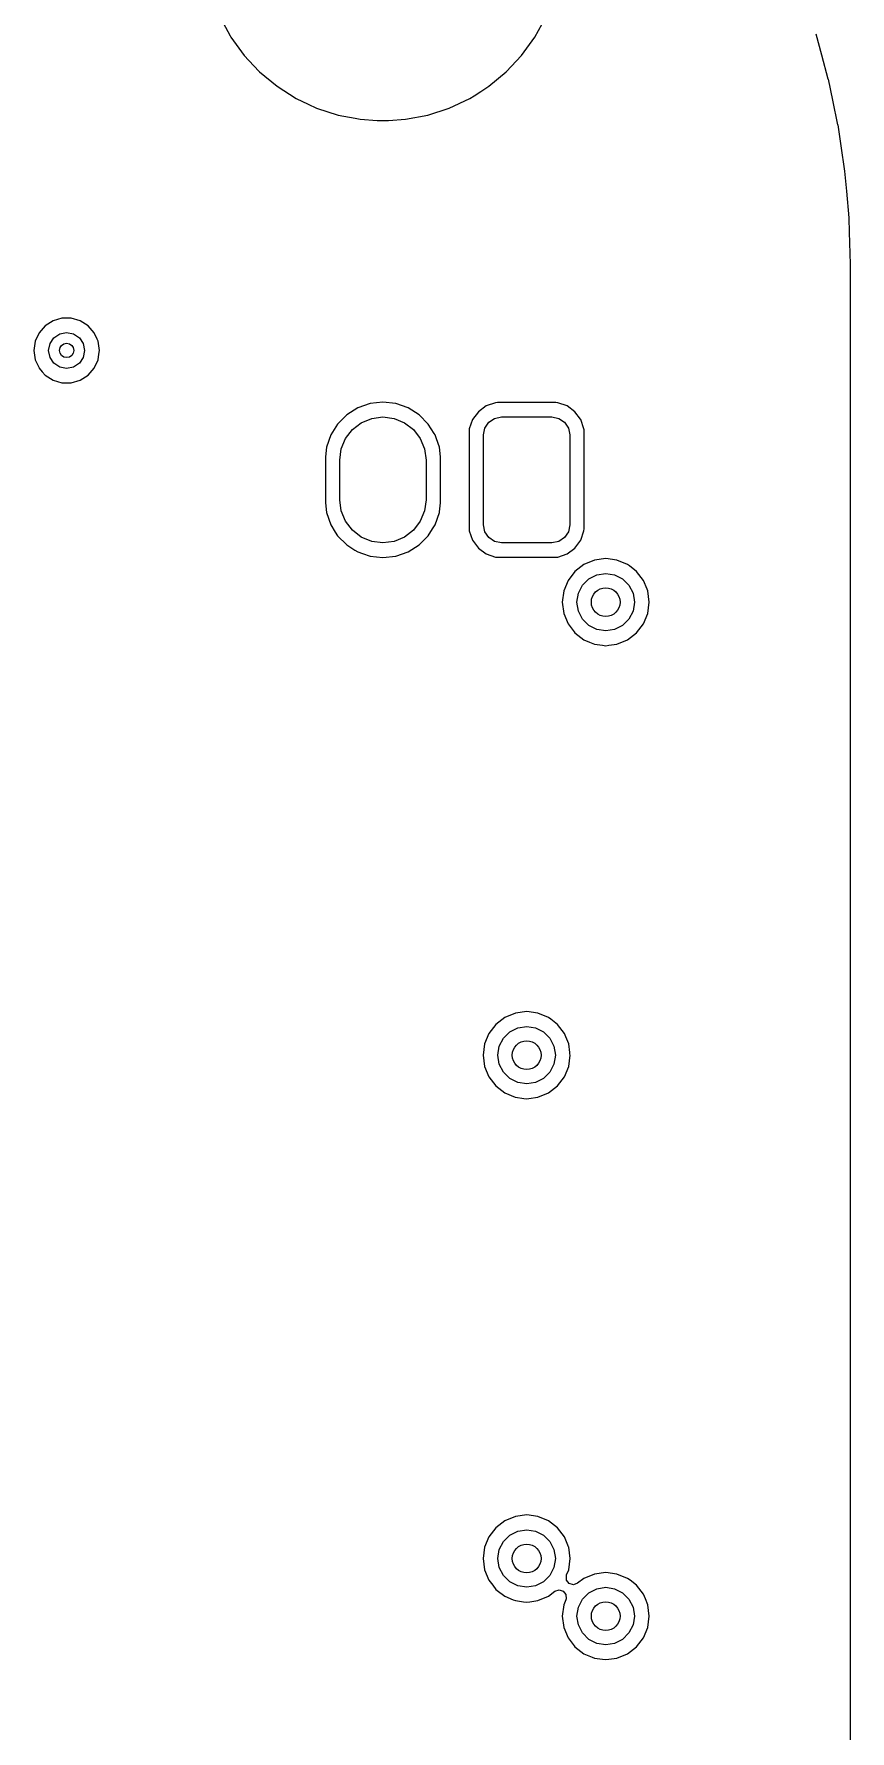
# Model space of a CAD drawing. Extents: x 0.4 to 10.6, y -8.1 to -0.4.
# Drawn here: x 7.447 to 7.894, y -2.516 to -1.587 of the extents above; entities that cross this region are included whole.
import ezdxf

# ---------------------------------------------------------------- set-up
doc = ezdxf.new("R2010")
doc.units = 0
doc.header["$MEASUREMENT"] = 0
doc.layers.add('BLACK', color=7, linetype='CONTINUOUS')

msp = doc.modelspace()

# ---------------------------------------------------------------- linework, layer by layer
at = {"layer": 'BLACK', "linetype": 'CONTINUOUS'}
for p, q in [((7.72108, -1.58829), (7.72705, -1.57743)), ((7.55026, -1.58055), (7.55412, -1.58758)), ((7.55412, -1.58758), (7.55451, -1.58829)), ((7.55451, -1.58829), (7.56179, -1.59831)), ((7.7138, -1.59831), (7.72108, -1.58829)), ((7.87485, -1.58648), (7.87805, -1.59795)), ((7.87805, -1.59795), (7.88158, -1.61115)), ((7.56179, -1.59831), (7.56179, -1.59831)), ((7.56179, -1.59831), (7.56985, -1.60689)), ((7.56985, -1.60689), (7.57027, -1.60734)), ((7.57027, -1.60734), (7.57982, -1.61523)), ((7.69577, -1.61523), (7.70532, -1.60734)), ((7.70532, -1.60734), (7.7138, -1.59831)), ((7.57982, -1.61523), (7.59027, -1.62187)), ((7.69142, -1.618), (7.69577, -1.61523)), ((7.88158, -1.61115), (7.88161, -1.61124)), ((7.88161, -1.61124), (7.88408, -1.62274)), ((7.59027, -1.62187), (7.59028, -1.62187)), ((7.59028, -1.62187), (7.59028, -1.62187)), ((7.59028, -1.62187), (7.59689, -1.62498)), ((7.59689, -1.62498), (7.60148, -1.62715)), ((7.67411, -1.62715), (7.68532, -1.62187)), ((7.68532, -1.62187), (7.68772, -1.62035)), ((7.68772, -1.62035), (7.69142, -1.618)), ((7.88408, -1.62274), (7.88687, -1.63626)), ((7.60148, -1.62715), (7.60148, -1.62715)), ((7.60148, -1.62715), (7.60148, -1.62715)), ((7.60148, -1.62715), (7.61326, -1.63097)), ((7.61326, -1.63097), (7.62255, -1.63274)), ((7.62255, -1.63274), (7.62543, -1.63329)), ((7.62543, -1.63329), (7.62543, -1.63329)), ((7.62543, -1.63329), (7.62543, -1.63329)), ((7.62543, -1.63329), (7.6347, -1.63388)), ((7.6347, -1.63388), (7.6347, -1.63388)), ((7.6347, -1.63388), (7.64089, -1.63388)), ((7.64089, -1.63388), (7.65016, -1.63329)), ((7.64089, -1.63388), (7.64089, -1.63388)), ((7.65016, -1.63329), (7.66233, -1.63097)), ((7.66233, -1.63097), (7.67411, -1.62715)), ((7.88687, -1.63626), (7.88689, -1.63636)), ((7.88689, -1.63636), (7.88861, -1.64772)), ((7.88861, -1.64772), (7.89065, -1.66165)), ((7.89065, -1.66165), (7.89067, -1.66175)), ((7.89067, -1.66175), (7.89165, -1.67257)), ((7.89165, -1.67257), (7.89293, -1.68721)), ((7.89293, -1.68721), (7.89294, -1.68732)), ((7.89294, -1.68732), (7.89317, -1.69503)), ((7.89317, -1.69503), (7.89368, -1.7126)), ((7.89368, -1.7126), (7.89368, -3.01181)), ((7.45283, -1.7463), (7.44949, -1.75016)), ((7.45712, -1.74354), (7.45283, -1.7463)), ((7.46202, -1.74211), (7.45712, -1.74354)), ((7.45712, -1.74354), (7.45712, -1.74354)), ((7.46712, -1.74211), (7.46202, -1.74211)), ((7.46202, -1.74211), (7.46202, -1.74211)), ((7.47201, -1.74354), (7.46712, -1.74211)), ((7.46712, -1.74211), (7.46712, -1.74211)), ((7.4763, -1.7463), (7.47201, -1.74354)), ((7.47201, -1.74354), (7.47201, -1.74354)), ((7.47201, -1.74354), (7.47201, -1.74354)), ((7.47201, -1.74354), (7.47201, -1.74354)), ((7.47964, -1.75015), (7.4763, -1.7463)), ((7.4763, -1.7463), (7.4763, -1.7463)), ((7.4763, -1.7463), (7.4763, -1.7463)), ((7.44737, -1.75479), (7.44665, -1.75984)), ((7.44949, -1.75016), (7.44737, -1.75479)), ((7.45472, -1.75984), (7.45547, -1.75608)), ((7.45547, -1.75608), (7.45761, -1.75288)), ((7.45761, -1.75288), (7.4608, -1.75075)), ((7.4608, -1.75075), (7.46457, -1.75)), ((7.46457, -1.75), (7.46833, -1.75075)), ((7.46833, -1.75075), (7.47153, -1.75288)), ((7.47153, -1.75288), (7.47366, -1.75608)), ((7.47366, -1.75608), (7.47441, -1.75984)), ((7.48125, -1.75367), (7.47964, -1.75015)), ((7.48176, -1.75479), (7.48125, -1.75367)), ((7.48249, -1.75984), (7.48176, -1.75479)), ((7.44665, -1.75984), (7.44665, -1.75984)), ((7.44665, -1.75984), (7.44737, -1.76489)), ((7.44737, -1.76489), (7.44944, -1.76942)), ((7.45547, -1.76361), (7.45472, -1.75984)), ((7.45761, -1.7668), (7.45547, -1.76361)), ((7.47366, -1.76361), (7.47153, -1.7668)), ((7.47441, -1.75984), (7.47366, -1.76361)), ((7.47964, -1.76953), (7.48176, -1.76489)), ((7.48176, -1.76489), (7.4822, -1.76183)), ((7.4822, -1.76183), (7.48249, -1.75984)), ((7.48249, -1.75984), (7.48249, -1.75984)), ((7.44944, -1.76942), (7.44949, -1.76953)), ((7.44949, -1.76953), (7.45124, -1.77154)), ((7.45124, -1.77154), (7.45283, -1.77338)), ((7.45283, -1.77338), (7.45712, -1.77614)), ((7.4608, -1.76894), (7.45761, -1.7668)), ((7.46457, -1.76969), (7.4608, -1.76894)), ((7.46833, -1.76894), (7.46457, -1.76969)), ((7.47153, -1.7668), (7.46833, -1.76894)), ((7.47201, -1.77614), (7.4763, -1.77338)), ((7.4763, -1.77338), (7.47964, -1.76953)), ((7.45712, -1.77614), (7.45712, -1.77614)), ((7.45712, -1.77614), (7.46202, -1.77758)), ((7.46202, -1.77758), (7.46202, -1.77758)), ((7.46202, -1.77758), (7.46712, -1.77758)), ((7.46712, -1.77758), (7.47201, -1.77614)), ((7.46712, -1.77758), (7.46712, -1.77758)), ((7.62403, -1.79131), (7.61802, -1.79509)), ((7.63074, -1.78896), (7.62403, -1.79131)), ((7.62403, -1.79131), (7.62403, -1.79131)), ((7.6378, -1.78817), (7.63074, -1.78896)), ((7.63074, -1.78896), (7.63074, -1.78896)), ((7.64485, -1.78896), (7.6378, -1.78817)), ((7.65156, -1.79131), (7.64485, -1.78896)), ((7.64485, -1.78896), (7.64485, -1.78896)), ((7.65757, -1.79509), (7.65156, -1.79131)), ((7.69437, -1.79024), (7.69007, -1.79342)), ((7.69942, -1.78848), (7.69437, -1.79024)), ((7.70062, -1.78837), (7.69942, -1.78848)), ((7.69942, -1.78848), (7.69942, -1.78848)), ((7.73245, -1.78837), (7.70062, -1.78837)), ((7.70062, -1.78837), (7.70062, -1.78837)), ((7.73365, -1.78848), (7.73245, -1.78837)), ((7.73245, -1.78837), (7.73245, -1.78837)), ((7.7387, -1.79024), (7.73365, -1.78848)), ((7.73365, -1.78848), (7.73365, -1.78848)), ((7.743, -1.79342), (7.7387, -1.79024)), ((7.613, -1.80011), (7.60922, -1.80612)), ((7.61802, -1.79509), (7.613, -1.80011)), ((7.62109, -1.80318), (7.62598, -1.79942)), ((7.62598, -1.79942), (7.63168, -1.79706)), ((7.63168, -1.79706), (7.6378, -1.79626)), ((7.6378, -1.79626), (7.64391, -1.79706)), ((7.64391, -1.79706), (7.64961, -1.79942)), ((7.64961, -1.79942), (7.6545, -1.80318)), ((7.66259, -1.80011), (7.65757, -1.79509)), ((7.65757, -1.79509), (7.65757, -1.79509)), ((7.65757, -1.79509), (7.65757, -1.79509)), ((7.66591, -1.80538), (7.66259, -1.80011)), ((7.66259, -1.80011), (7.66259, -1.80011)), ((7.66259, -1.80011), (7.66259, -1.80011)), ((7.6869, -1.79772), (7.68513, -1.80277)), ((7.69007, -1.79342), (7.6869, -1.79772)), ((7.69007, -1.79342), (7.69007, -1.79342)), ((7.69291, -1.8061), (7.69366, -1.80234)), ((7.69366, -1.80234), (7.6958, -1.79914)), ((7.6958, -1.79914), (7.69899, -1.79701)), ((7.69899, -1.79701), (7.70276, -1.79626)), ((7.70276, -1.79626), (7.73031, -1.79626)), ((7.73031, -1.79626), (7.73408, -1.79701)), ((7.73408, -1.79701), (7.73727, -1.79914)), ((7.73727, -1.79914), (7.73941, -1.80234)), ((7.73941, -1.80234), (7.74016, -1.8061)), ((7.74602, -1.79751), (7.743, -1.79342)), ((7.743, -1.79342), (7.743, -1.79342)), ((7.743, -1.79342), (7.743, -1.79342)), ((7.743, -1.79342), (7.743, -1.79342)), ((7.743, -1.79342), (7.743, -1.79342)), ((7.74617, -1.79772), (7.74602, -1.79751)), ((7.74794, -1.80277), (7.74617, -1.79772)), ((7.60922, -1.80612), (7.60688, -1.81282)), ((7.60922, -1.80612), (7.60922, -1.80612)), ((7.61498, -1.81377), (7.61734, -1.80807)), ((7.61734, -1.80807), (7.62109, -1.80318)), ((7.6545, -1.80318), (7.65825, -1.80807)), ((7.65825, -1.80807), (7.66061, -1.81377)), ((7.66637, -1.80612), (7.66591, -1.80538)), ((7.6671, -1.8082), (7.66637, -1.80612)), ((7.66872, -1.81282), (7.6671, -1.8082)), ((7.68513, -1.80277), (7.68502, -1.80397)), ((7.68502, -1.80397), (7.68502, -1.85745)), ((7.68513, -1.80277), (7.68513, -1.80277)), ((7.69291, -1.85531), (7.69291, -1.8061)), ((7.74016, -1.8061), (7.74016, -1.85531)), ((7.74799, -1.80326), (7.74794, -1.80277)), ((7.74805, -1.80397), (7.74799, -1.80326)), ((7.74805, -1.85745), (7.74805, -1.80397)), ((7.74805, -1.80397), (7.74805, -1.80397)), ((7.60688, -1.81282), (7.60628, -1.81811)), ((7.60628, -1.81811), (7.60628, -1.84331)), ((7.60688, -1.81282), (7.60688, -1.81282)), ((7.61417, -1.81988), (7.61498, -1.81377)), ((7.61417, -1.84154), (7.61417, -1.81988)), ((7.66061, -1.81377), (7.66142, -1.81988)), ((7.66142, -1.81988), (7.66142, -1.84154)), ((7.66931, -1.81811), (7.66872, -1.81282)), ((7.66872, -1.81282), (7.66872, -1.81282)), ((7.66931, -1.84331), (7.66931, -1.81811)), ((7.66931, -1.81811), (7.66931, -1.81811)), ((7.60628, -1.84331), (7.60688, -1.84859)), ((7.60688, -1.84859), (7.60688, -1.84859)), ((7.60688, -1.84859), (7.60922, -1.8553)), ((7.61498, -1.84765), (7.61417, -1.84154)), ((7.61734, -1.85335), (7.61498, -1.84765)), ((7.66061, -1.84765), (7.65825, -1.85335)), ((7.66142, -1.84154), (7.66061, -1.84765)), ((7.66637, -1.8553), (7.66872, -1.84859)), ((7.66872, -1.84859), (7.66876, -1.84819)), ((7.66876, -1.84819), (7.66931, -1.84331)), ((7.66931, -1.84331), (7.66931, -1.84331)), ((7.60922, -1.8553), (7.60922, -1.8553)), ((7.60922, -1.8553), (7.61174, -1.8593)), ((7.62109, -1.85824), (7.61734, -1.85335)), ((7.62598, -1.86199), (7.62109, -1.85824)), ((7.6545, -1.85824), (7.64961, -1.86199)), ((7.65825, -1.85335), (7.6545, -1.85824)), ((7.66259, -1.86131), (7.66502, -1.85745)), ((7.66502, -1.85745), (7.66637, -1.8553)), ((7.68502, -1.85745), (7.68513, -1.85865)), ((7.69366, -1.85908), (7.69291, -1.85531)), ((7.74016, -1.85531), (7.73941, -1.85908)), ((7.74794, -1.85865), (7.74805, -1.85745)), ((7.74805, -1.85745), (7.74805, -1.85745)), ((7.61174, -1.8593), (7.613, -1.86131)), ((7.613, -1.86131), (7.61802, -1.86633)), ((7.61802, -1.86633), (7.61802, -1.86633)), ((7.61802, -1.86633), (7.61802, -1.86633)), ((7.61802, -1.86633), (7.62245, -1.86911)), ((7.63168, -1.86435), (7.62598, -1.86199)), ((7.6378, -1.86516), (7.63168, -1.86435)), ((7.64391, -1.86435), (7.6378, -1.86516)), ((7.64961, -1.86199), (7.64391, -1.86435)), ((7.65156, -1.87011), (7.65757, -1.86633)), ((7.65757, -1.86633), (7.66259, -1.86131)), ((7.68513, -1.85865), (7.68513, -1.85865)), ((7.68513, -1.85865), (7.6869, -1.8637)), ((7.6869, -1.8637), (7.69007, -1.868)), ((7.6958, -1.86227), (7.69366, -1.85908)), ((7.69899, -1.86441), (7.6958, -1.86227)), ((7.70276, -1.86516), (7.69899, -1.86441)), ((7.73031, -1.86516), (7.70276, -1.86516)), ((7.73408, -1.86441), (7.73031, -1.86516)), ((7.73727, -1.86227), (7.73408, -1.86441)), ((7.73941, -1.85908), (7.73727, -1.86227)), ((7.743, -1.868), (7.74617, -1.8637)), ((7.74617, -1.8637), (7.74794, -1.85865)), ((7.62245, -1.86911), (7.62403, -1.87011)), ((7.62403, -1.87011), (7.62666, -1.87103)), ((7.62666, -1.87103), (7.63074, -1.87246)), ((7.63074, -1.87246), (7.63074, -1.87246)), ((7.63074, -1.87246), (7.63074, -1.87246)), ((7.63074, -1.87246), (7.6378, -1.87325)), ((7.6378, -1.87325), (7.64485, -1.87246)), ((7.64485, -1.87246), (7.65156, -1.87011)), ((7.69007, -1.868), (7.69007, -1.868)), ((7.69007, -1.868), (7.69007, -1.868)), ((7.69007, -1.868), (7.69007, -1.868)), ((7.69007, -1.868), (7.69007, -1.868)), ((7.69007, -1.868), (7.69437, -1.87117)), ((7.69437, -1.87117), (7.69437, -1.87117)), ((7.69437, -1.87117), (7.69437, -1.87117)), ((7.69437, -1.87117), (7.69942, -1.87294)), ((7.69942, -1.87294), (7.70062, -1.87305)), ((7.70062, -1.87305), (7.70062, -1.87305)), ((7.70062, -1.87305), (7.70062, -1.87305)), ((7.70062, -1.87305), (7.73245, -1.87305)), ((7.73245, -1.87305), (7.73365, -1.87294)), ((7.73245, -1.87305), (7.73245, -1.87305)), ((7.73365, -1.87294), (7.7387, -1.87117)), ((7.7387, -1.87117), (7.743, -1.868)), ((7.75367, -1.8746), (7.74792, -1.87699)), ((7.75984, -1.87379), (7.75367, -1.8746)), ((7.75367, -1.8746), (7.75367, -1.8746)), ((7.76601, -1.8746), (7.75984, -1.87379)), ((7.75984, -1.87379), (7.75984, -1.87379)), ((7.77177, -1.87699), (7.76601, -1.8746)), ((7.76601, -1.8746), (7.76601, -1.8746)), ((7.73919, -1.88572), (7.73681, -1.89147)), ((7.74298, -1.88078), (7.73919, -1.88571)), ((7.73919, -1.88571), (7.73919, -1.88572)), ((7.74792, -1.87699), (7.74298, -1.88078)), ((7.74298, -1.88078), (7.74298, -1.88078)), ((7.7471, -1.88838), (7.75059, -1.8849)), ((7.74792, -1.87699), (7.74792, -1.87699)), ((7.75059, -1.8849), (7.75498, -1.88266)), ((7.75498, -1.88266), (7.75984, -1.88189)), ((7.75984, -1.88189), (7.76471, -1.88266)), ((7.76471, -1.88266), (7.7691, -1.8849)), ((7.7691, -1.8849), (7.77258, -1.88838)), ((7.77288, -1.87784), (7.77177, -1.87699)), ((7.77177, -1.87699), (7.77177, -1.87699)), ((7.77177, -1.87699), (7.77177, -1.87699)), ((7.7767, -1.88078), (7.77288, -1.87784)), ((7.78049, -1.88571), (7.7767, -1.88078)), ((7.7767, -1.88078), (7.7767, -1.88078)), ((7.7767, -1.88078), (7.7767, -1.88078)), ((7.7767, -1.88078), (7.7767, -1.88078)), ((7.7767, -1.88078), (7.7767, -1.88078)), ((7.78049, -1.88572), (7.78049, -1.88571)), ((7.78251, -1.89058), (7.78049, -1.88572)), ((7.73681, -1.89147), (7.736, -1.89764)), ((7.73681, -1.89147), (7.73681, -1.89147)), ((7.74409, -1.89764), (7.74487, -1.89277)), ((7.74487, -1.89277), (7.7471, -1.88838)), ((7.77258, -1.88838), (7.77482, -1.89277)), ((7.77482, -1.89277), (7.77559, -1.89764)), ((7.78288, -1.89147), (7.78251, -1.89058)), ((7.78369, -1.89764), (7.78288, -1.89147)), ((7.736, -1.89764), (7.736, -1.89764)), ((7.736, -1.89764), (7.73681, -1.90381)), ((7.73681, -1.90381), (7.73681, -1.90381)), ((7.73681, -1.90381), (7.73919, -1.90956)), ((7.74487, -1.9025), (7.74409, -1.89764)), ((7.7471, -1.90689), (7.74487, -1.9025)), ((7.77482, -1.9025), (7.77258, -1.90689)), ((7.77559, -1.89764), (7.77482, -1.9025)), ((7.78049, -1.90956), (7.78288, -1.90381)), ((7.78288, -1.90381), (7.78369, -1.89764)), ((7.73919, -1.90956), (7.73919, -1.90956)), ((7.73919, -1.90956), (7.74258, -1.91397)), ((7.74258, -1.91397), (7.74298, -1.9145)), ((7.75059, -1.91038), (7.7471, -1.90689)), ((7.75498, -1.91262), (7.75059, -1.91038)), ((7.75984, -1.91339), (7.75498, -1.91262)), ((7.76471, -1.91262), (7.75984, -1.91339)), ((7.7691, -1.91038), (7.76471, -1.91262)), ((7.77258, -1.90689), (7.7691, -1.91038)), ((7.7767, -1.9145), (7.78049, -1.90956)), ((7.74298, -1.9145), (7.74792, -1.91829)), ((7.74792, -1.91829), (7.74792, -1.91829)), ((7.74792, -1.91829), (7.74792, -1.91829)), ((7.74792, -1.91829), (7.75091, -1.91953)), ((7.75091, -1.91953), (7.75367, -1.92067)), ((7.75367, -1.92067), (7.75814, -1.92126)), ((7.75814, -1.92126), (7.75984, -1.92148)), ((7.75984, -1.92148), (7.76154, -1.92126)), ((7.75984, -1.92148), (7.75984, -1.92148)), ((7.75984, -1.92148), (7.75984, -1.92148)), ((7.76154, -1.92126), (7.76601, -1.92067)), ((7.76601, -1.92067), (7.77177, -1.91829)), ((7.77177, -1.91829), (7.7767, -1.9145)), ((7.70461, -2.12502), (7.69967, -2.12881)), ((7.71036, -2.12264), (7.70461, -2.12502)), ((7.70461, -2.12502), (7.70461, -2.12502)), ((7.71654, -2.12182), (7.71036, -2.12264)), ((7.71036, -2.12264), (7.71036, -2.12264)), ((7.72271, -2.12264), (7.71654, -2.12182)), ((7.71654, -2.12182), (7.71654, -2.12182)), ((7.72846, -2.12502), (7.72271, -2.12264)), ((7.72271, -2.12264), (7.72271, -2.12264)), ((7.72973, -2.12599), (7.72846, -2.12502)), ((7.72846, -2.12502), (7.72846, -2.12502)), ((7.72846, -2.12502), (7.72846, -2.12502)), ((7.7334, -2.12881), (7.72973, -2.12599)), ((7.69588, -2.13375), (7.6935, -2.1395)), ((7.69967, -2.12881), (7.69588, -2.13375)), ((7.69588, -2.13375), (7.69588, -2.13375)), ((7.69967, -2.12881), (7.69967, -2.12881)), ((7.70156, -2.1408), (7.70379, -2.13641)), ((7.70379, -2.13641), (7.70728, -2.13293)), ((7.70728, -2.13293), (7.71167, -2.13069)), ((7.71167, -2.13069), (7.71654, -2.12992)), ((7.71654, -2.12992), (7.7214, -2.13069)), ((7.7214, -2.13069), (7.72579, -2.13293)), ((7.72579, -2.13293), (7.72928, -2.13641)), ((7.72928, -2.13641), (7.73151, -2.1408)), ((7.73719, -2.13375), (7.7334, -2.12881)), ((7.7334, -2.12881), (7.7334, -2.12881)), ((7.7334, -2.12881), (7.7334, -2.12881)), ((7.7334, -2.12881), (7.7334, -2.12881)), ((7.7334, -2.12881), (7.7334, -2.12881)), ((7.73798, -2.13567), (7.73719, -2.13375)), ((7.73719, -2.13375), (7.73719, -2.13375)), ((7.73957, -2.1395), (7.73798, -2.13567)), ((7.6935, -2.1395), (7.69269, -2.14567)), ((7.69269, -2.14567), (7.69269, -2.14567)), ((7.69269, -2.14567), (7.6935, -2.15184)), ((7.6935, -2.1395), (7.6935, -2.1395)), ((7.70079, -2.14567), (7.70156, -2.1408)), ((7.70156, -2.15054), (7.70079, -2.14567)), ((7.73151, -2.1408), (7.73228, -2.14567)), ((7.73228, -2.14567), (7.73151, -2.15054)), ((7.74018, -2.14413), (7.73957, -2.1395)), ((7.73957, -2.15184), (7.74038, -2.14567)), ((7.74027, -2.14486), (7.74018, -2.14413)), ((7.74038, -2.14567), (7.74027, -2.14486)), ((7.6935, -2.15184), (7.6935, -2.15184)), ((7.6935, -2.15184), (7.69588, -2.15759)), ((7.70379, -2.15493), (7.70156, -2.15054)), ((7.70728, -2.15841), (7.70379, -2.15493)), ((7.72928, -2.15493), (7.72579, -2.15841)), ((7.73151, -2.15054), (7.72928, -2.15493)), ((7.73719, -2.15759), (7.73957, -2.15184)), ((7.69588, -2.15759), (7.69588, -2.15759)), ((7.69588, -2.15759), (7.69835, -2.1608)), ((7.69835, -2.1608), (7.69967, -2.16253)), ((7.69967, -2.16253), (7.70461, -2.16632)), ((7.71167, -2.16065), (7.70728, -2.15841)), ((7.71654, -2.16142), (7.71167, -2.16065)), ((7.7214, -2.16065), (7.71654, -2.16142)), ((7.72579, -2.15841), (7.7214, -2.16065)), ((7.72846, -2.16632), (7.7334, -2.16253)), ((7.7334, -2.16253), (7.73719, -2.15759)), ((7.70461, -2.16632), (7.70461, -2.16632)), ((7.70461, -2.16632), (7.70461, -2.16632)), ((7.70461, -2.16632), (7.7102, -2.16863)), ((7.7102, -2.16863), (7.71036, -2.1687)), ((7.71036, -2.1687), (7.71499, -2.16931)), ((7.71499, -2.16931), (7.71654, -2.16952)), ((7.71654, -2.16952), (7.71777, -2.16935)), ((7.71654, -2.16952), (7.71654, -2.16952)), ((7.71654, -2.16952), (7.71654, -2.16952)), ((7.71777, -2.16935), (7.72271, -2.1687)), ((7.72271, -2.1687), (7.72846, -2.16632)), ((7.69967, -2.4044), (7.69588, -2.40934)), ((7.70461, -2.40061), (7.69967, -2.4044)), ((7.69967, -2.4044), (7.69967, -2.4044)), ((7.71036, -2.39823), (7.70461, -2.40061)), ((7.70461, -2.40061), (7.70461, -2.40061)), ((7.70728, -2.40852), (7.71167, -2.40628)), ((7.71654, -2.39741), (7.71036, -2.39823)), ((7.71036, -2.39823), (7.71036, -2.39823)), ((7.71167, -2.40628), (7.71654, -2.40551)), ((7.72271, -2.39823), (7.71654, -2.39741)), ((7.71654, -2.39741), (7.71654, -2.39741)), ((7.71654, -2.40551), (7.7214, -2.40628)), ((7.7214, -2.40628), (7.72579, -2.40852)), ((7.72846, -2.40061), (7.72271, -2.39823)), ((7.72271, -2.39823), (7.72271, -2.39823)), ((7.7334, -2.4044), (7.72846, -2.40061)), ((7.73719, -2.40934), (7.7334, -2.4044)), ((7.7334, -2.4044), (7.7334, -2.4044)), ((7.7334, -2.4044), (7.7334, -2.4044)), ((7.7334, -2.4044), (7.7334, -2.4044)), ((7.7334, -2.4044), (7.7334, -2.4044)), ((7.6935, -2.41509), (7.69269, -2.42126)), ((7.69588, -2.40934), (7.6935, -2.41509)), ((7.6935, -2.41509), (7.6935, -2.41509)), ((7.69588, -2.40934), (7.69588, -2.40934)), ((7.70156, -2.41639), (7.70379, -2.412)), ((7.70379, -2.412), (7.70728, -2.40852)), ((7.72579, -2.40852), (7.72928, -2.412)), ((7.72928, -2.412), (7.73151, -2.41639)), ((7.73945, -2.41481), (7.73719, -2.40934)), ((7.73719, -2.40934), (7.73719, -2.40934)), ((7.73957, -2.41509), (7.73945, -2.41481)), ((7.74038, -2.42126), (7.73957, -2.41509)), ((7.69269, -2.42126), (7.69269, -2.42126)), ((7.69269, -2.42126), (7.6935, -2.42743)), ((7.70079, -2.42126), (7.70156, -2.41639)), ((7.70156, -2.42613), (7.70079, -2.42126)), ((7.73151, -2.41639), (7.73228, -2.42126)), ((7.73228, -2.42126), (7.73151, -2.42613)), ((7.73957, -2.42743), (7.74038, -2.42126)), ((7.6935, -2.42743), (7.6935, -2.42743)), ((7.6935, -2.42743), (7.69588, -2.43318)), ((7.69588, -2.43318), (7.69588, -2.43318)), ((7.69588, -2.43318), (7.69797, -2.4359)), ((7.70379, -2.43052), (7.70156, -2.42613)), ((7.70728, -2.434), (7.70379, -2.43052)), ((7.71167, -2.43624), (7.70728, -2.434)), ((7.72579, -2.434), (7.7214, -2.43624)), ((7.72928, -2.43052), (7.72579, -2.434)), ((7.73151, -2.42613), (7.72928, -2.43052)), ((7.73827, -2.43062), (7.73841, -2.43024)), ((7.73833, -2.43303), (7.73827, -2.43062)), ((7.7398, -2.43494), (7.73833, -2.43303)), ((7.73841, -2.43024), (7.73957, -2.42743)), ((7.74792, -2.4321), (7.74438, -2.43482)), ((7.75367, -2.42972), (7.74792, -2.4321)), ((7.75984, -2.42891), (7.75367, -2.42972)), ((7.75367, -2.42972), (7.75367, -2.42972)), ((7.76601, -2.42972), (7.75984, -2.42891)), ((7.75984, -2.42891), (7.75984, -2.42891)), ((7.77177, -2.4321), (7.76601, -2.42972)), ((7.76601, -2.42972), (7.76601, -2.42972)), ((7.77317, -2.43318), (7.77177, -2.4321)), ((7.77177, -2.4321), (7.77177, -2.4321)), ((7.77177, -2.4321), (7.77177, -2.4321)), ((7.7767, -2.43589), (7.77317, -2.43318)), ((7.69797, -2.4359), (7.69967, -2.43812)), ((7.69967, -2.43812), (7.69967, -2.43812)), ((7.69967, -2.43812), (7.69967, -2.43812)), ((7.69967, -2.43812), (7.70044, -2.43871)), ((7.70044, -2.43871), (7.70461, -2.44191)), ((7.70461, -2.44191), (7.70461, -2.44191)), ((7.70461, -2.44191), (7.70461, -2.44191)), ((7.70461, -2.44191), (7.70912, -2.44378)), ((7.71654, -2.43701), (7.71167, -2.43624)), ((7.7214, -2.43624), (7.71654, -2.43701)), ((7.72271, -2.44429), (7.72846, -2.44191)), ((7.72846, -2.44191), (7.732, -2.43919)), ((7.732, -2.43919), (7.73427, -2.43839)), ((7.73427, -2.43839), (7.73658, -2.43908)), ((7.73658, -2.43908), (7.73804, -2.44099)), ((7.73811, -2.44339), (7.73797, -2.44378)), ((7.73804, -2.44099), (7.73811, -2.44339)), ((7.74211, -2.43562), (7.7398, -2.43494)), ((7.74438, -2.43482), (7.74211, -2.43562)), ((7.74487, -2.44789), (7.7471, -2.4435)), ((7.7471, -2.4435), (7.75059, -2.44002)), ((7.75059, -2.44002), (7.75498, -2.43778)), ((7.75498, -2.43778), (7.75984, -2.43701)), ((7.75984, -2.43701), (7.76471, -2.43778)), ((7.76471, -2.43778), (7.7691, -2.44002)), ((7.7691, -2.44002), (7.77258, -2.4435)), ((7.77258, -2.4435), (7.77482, -2.44789)), ((7.78049, -2.44083), (7.7767, -2.43589)), ((7.7767, -2.43589), (7.7767, -2.43589)), ((7.7767, -2.43589), (7.7767, -2.43589)), ((7.7767, -2.43589), (7.7767, -2.43589)), ((7.7767, -2.43589), (7.7767, -2.43589)), ((7.78155, -2.44339), (7.78049, -2.44083)), ((7.78049, -2.44083), (7.78049, -2.44083)), ((7.78288, -2.44658), (7.78155, -2.44339)), ((7.70912, -2.44378), (7.71036, -2.44429)), ((7.71036, -2.44429), (7.71484, -2.44488)), ((7.71484, -2.44488), (7.71654, -2.44511)), ((7.71654, -2.44511), (7.71823, -2.44488)), ((7.71654, -2.44511), (7.71654, -2.44511)), ((7.71654, -2.44511), (7.71654, -2.44511)), ((7.71823, -2.44488), (7.72271, -2.44429)), ((7.73681, -2.44658), (7.736, -2.45276)), ((7.736, -2.45276), (7.736, -2.45276)), ((7.736, -2.45276), (7.73681, -2.45893)), ((7.73797, -2.44378), (7.73681, -2.44658)), ((7.73681, -2.44658), (7.73681, -2.44658)), ((7.74409, -2.45276), (7.74487, -2.44789)), ((7.74487, -2.45762), (7.74409, -2.45276)), ((7.77482, -2.44789), (7.77559, -2.45276)), ((7.77559, -2.45276), (7.77482, -2.45762)), ((7.78369, -2.45276), (7.78288, -2.44658)), ((7.78288, -2.45893), (7.78369, -2.45276)), ((7.73681, -2.45893), (7.73681, -2.45893)), ((7.73681, -2.45893), (7.73919, -2.46468)), ((7.7471, -2.46201), (7.74487, -2.45762)), ((7.75059, -2.4655), (7.7471, -2.46201)), ((7.77258, -2.46201), (7.7691, -2.4655)), ((7.77482, -2.45762), (7.77258, -2.46201)), ((7.78049, -2.46468), (7.78288, -2.45893)), ((7.73919, -2.46468), (7.73919, -2.46468)), ((7.73919, -2.46468), (7.74258, -2.46909)), ((7.74258, -2.46909), (7.74298, -2.46962)), ((7.74298, -2.46962), (7.74792, -2.47341)), ((7.75498, -2.46773), (7.75059, -2.4655)), ((7.75984, -2.4685), (7.75498, -2.46773)), ((7.76471, -2.46773), (7.75984, -2.4685)), ((7.7691, -2.4655), (7.76471, -2.46773)), ((7.77177, -2.47341), (7.7767, -2.46962)), ((7.7767, -2.46962), (7.78049, -2.46468)), ((7.74792, -2.47341), (7.74792, -2.47341)), ((7.74792, -2.47341), (7.74792, -2.47341)), ((7.74792, -2.47341), (7.7524, -2.47526)), ((7.7524, -2.47526), (7.75367, -2.47579)), ((7.75367, -2.47579), (7.75814, -2.47638)), ((7.75814, -2.47638), (7.75984, -2.4766)), ((7.75984, -2.4766), (7.76154, -2.47638)), ((7.75984, -2.4766), (7.75984, -2.4766)), ((7.75984, -2.4766), (7.75984, -2.4766)), ((7.76154, -2.47638), (7.76601, -2.47579)), ((7.76601, -2.47579), (7.77177, -2.47341))]:
    msp.add_line(p, q, dxfattribs=at)
at = {"layer": 'BLACK'}
for centre, radius in [((7.46457, -1.75984), 0.00394), ((7.75984, -1.89764), 0.00787), ((7.71654, -2.14567), 0.00787), ((7.71654, -2.42126), 0.00787), ((7.75984, -2.45276), 0.00787)]:
    msp.add_circle(centre, radius, dxfattribs=at)

doc.saveas('drawing.dxf')
